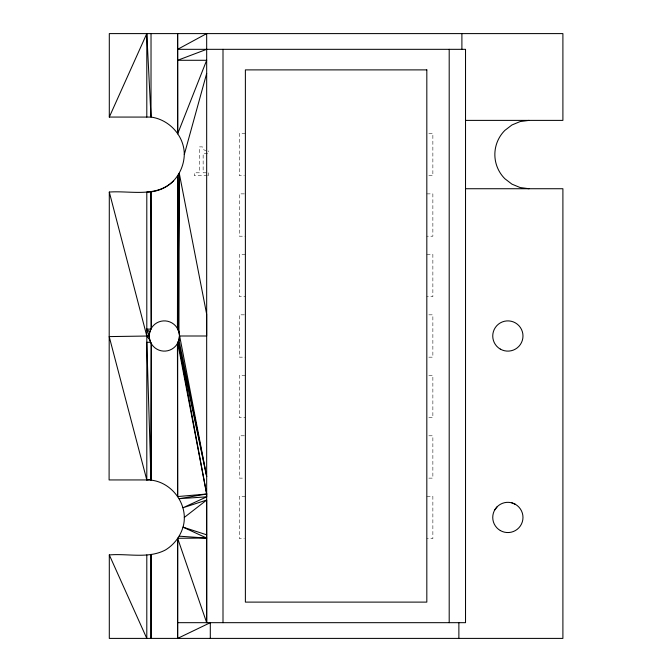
<?xml version="1.0" encoding="UTF-8"?>
<svg xmlns="http://www.w3.org/2000/svg" width="672" height="672" viewBox="0 0 672 672"><rect width="100%" height="100%" fill="white"/><g stroke="black" fill="none" stroke-linecap="round" stroke-linejoin="round"><path stroke-width="0.5" stroke-dasharray="3.36 2.52" d="M245.381 133.392L239.333 133.392L239.333 175.728L244.373 175.728M428.837 133.392L432.869 133.392L432.869 175.728L428.837 175.728M206.27 172.796L203.146 172.796L203.146 153.518L208.354 153.518L208.354 150.898M207.354 175.728L194.334 175.728L194.334 172.796L199.433 172.796L199.433 146.882L202.423 146.882L203.381 149.545L205.792 150.688M244.373 193.872L239.333 193.872L239.333 236.208L245.381 236.208M426.821 193.872L432.869 193.872L432.869 236.208L426.821 236.208M245.381 254.352L239.333 254.352L239.333 296.688L245.381 296.688M426.821 254.352L432.869 254.352L432.869 296.688L426.821 296.688M244.373 314.832L239.333 314.832L239.333 357.168L245.381 357.168M428.837 314.832L432.869 314.832L432.869 357.168L426.821 357.168M245.381 375.312L239.333 375.312L239.333 417.648L245.381 417.648M428.837 375.312L432.869 375.312L432.869 417.648L426.821 417.648M244.373 435.792L239.333 435.792L239.333 478.128L244.373 478.128M428.837 435.792L432.869 435.792L432.869 478.128L426.821 478.128M245.381 496.272L239.333 496.272L239.333 538.608L244.373 538.608M426.821 496.272L432.869 496.272L432.869 538.608L426.821 538.608M208.354 172.796L208.354 175.728"/><path stroke-width="1.01" d="M109.301 192.058L109.099 479.942L146.798 479.942L151.032 479.405L151.242 343.56L149.73 339.914L146.798 336L109.301 192.058C130.452 190.478 156.358 197.946 173.309 181.079C180.104 173.88 184.01 164.455 184.296 154.56L206.674 73.441M151.032 33.6L151.015 117.079C169.336 119.574 184.355 135.878 184.296 154.56M210.302 638.4L210.302 622.675L177.643 638.4L177.66 538.28L206.674 538.062L183.019 527.142C189.588 504.319 170.545 479.506 146.798 479.942L109.2 336.596L149.218 336L149.73 339.914M177.643 638.4L177.643 538.314L206.674 622.675L206.674 500.06L183.019 507.738L206.674 496.852L206.674 494.021L178.206 341.678L206.674 476.507L177.904 326.928L177.702 175.35L177.433 328.44L178.937 332.086L179.273 173.309L206.674 314.236L206.674 336L179.458 336A15.12 15.12 0 0 0 156.778 322.904A15.12 15.12 0 0 0 156.778 349.096A15.12 15.12 0 0 0 179.458 336L178.937 339.914L177.433 343.56L177.668 496.608M150.847 342.292L146.798 342.292L151.032 480.497L151.242 343.56M177.769 324.761L179.273 173.309M177.702 329.104L177.904 326.928M151.242 328.44L150.965 191.512L151.242 328.44L149.73 332.086L149.218 336L146.798 329.12L150.956 329.12M177.685 133.745L177.643 33.6L177.685 133.745L206.674 60.287L177.652 60.287L206.674 49.325M465.528 188.731L562.901 188.731L562.901 638.4L109.301 638.4L109.301 554.938C127.89 553.291 148.252 559.07 165.547 549.914C173.972 544.723 180.18 536.626 183.019 527.142L206.674 534.82M109.301 117.062L146.798 33.6L151.015 117.079L109.301 117.062L109.301 33.6L562.901 33.6L562.901 120.389L465.528 120.389M494.768 509.88L497.171 506.747M184.296 517.44L206.674 500.06M206.674 494.021L177.643 496.566L177.702 342.896L206.674 494.021L179.273 498.691L206.674 496.852M529.032 120.389L520.187 121.556L511.946 124.967L504.865 130.393A34.171 34.171 0 0 0 504.865 178.727L511.946 184.153L520.187 187.564L529.032 188.731M150.83 467.065L150.998 480.497L150.99 473.785M177.643 622.675L465.528 622.675L465.528 49.325L177.652 49.325L206.674 33.6L206.674 622.675M179.273 536.189L206.674 538.062M511.778 502.832L515.424 504.344M146.798 329.12L149.73 332.086M109.301 554.938L146.798 638.4L146.798 554.938M178.937 339.914L206.674 476.507M461.899 33.6L461.899 49.325M458.875 622.675L458.875 638.4M449.198 49.325L449.198 622.675M223.003 49.325L223.003 622.675M146.798 33.6L146.798 117.062M146.798 479.942L146.798 192.058A37.498 37.498 0 0 0 173.309 181.079M426.821 69.888L245.381 69.888L245.381 602.112L426.821 602.112L426.821 69.888M151.032 638.4L151.015 554.383L151.032 638.4M500.304 349.096A15.12 15.12 0 0 0 522.984 336A15.12 15.12 0 0 0 500.304 322.904A15.12 15.12 0 0 0 500.304 349.096M500.304 530.536A15.12 15.12 0 0 0 522.984 517.44A15.12 15.12 0 0 0 500.304 504.344A15.12 15.12 0 0 0 500.304 530.536"/></g></svg>
